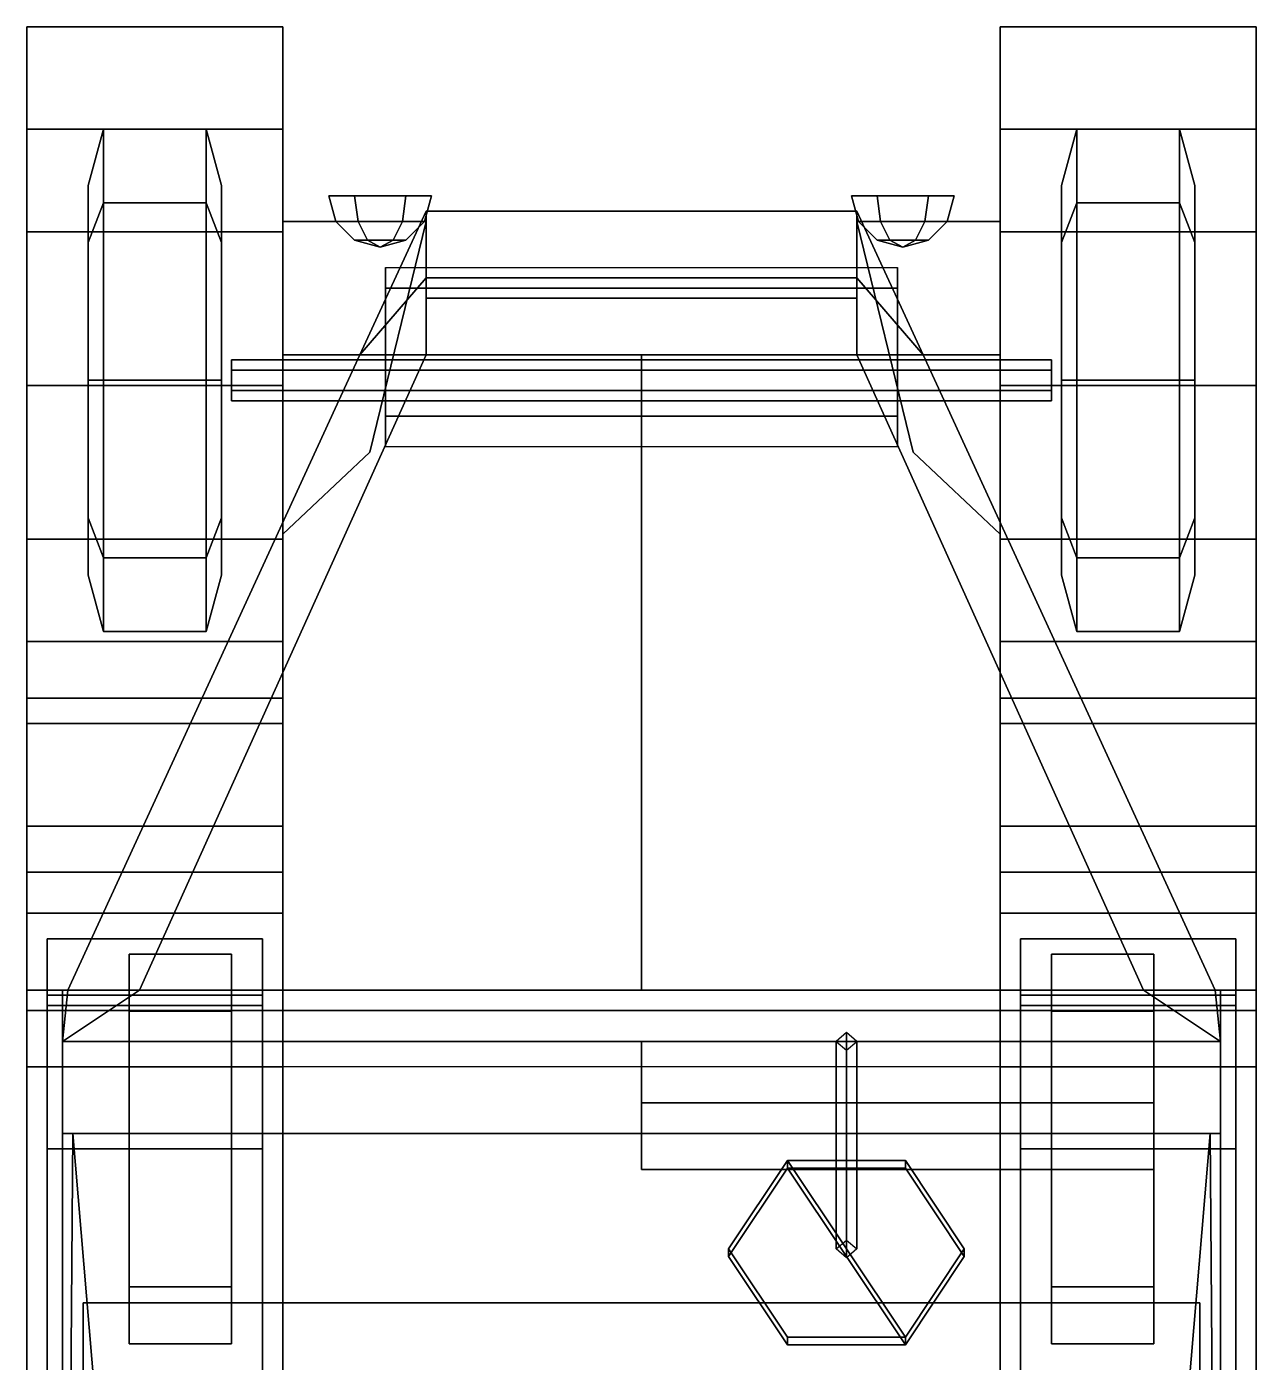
# Model space of a CAD drawing. Extents: x -1.2 to 1.2, y -3.4 to 3.4.
# Drawn here: x -1.2 to 1.2, y 0.794 to 3.4 of the extents above; entities that cross this region are included whole.
import ezdxf

# ---------------------------------------------------------------- set-up
doc = ezdxf.new("R2010")
doc.units = 0
doc.layers.get('0').update_dxf_attribs({"linetype": 'CONTINUOUS'})
for name, color, linetype in [('MUDGUARDS', 6, 'CONTINUOUS'), ('TENT', 3, 'CONTINUOUS'), ('TRACKS', 5, 'CONTINUOUS'), ('WHEELS', 2, 'CONTINUOUS')]:
    doc.layers.add(name, color=color, linetype=linetype)

msp = doc.modelspace()

# ---------------------------------------------------------------- linework, layer by layer
for points in [[(-0.41, 3.07, 1.09), (-0.46, 3.07, 1.0034), (-0.56, 3.07, 1.0034), (-0.61, 3.07, 1.09)], [(-0.46, 3.07, 1.1766), (-0.41, 3.07, 1.09), (-0.61, 3.07, 1.09), (-0.56, 3.07, 1.1766)], [(-0.5533, 3.02, 1.165), (-0.56, 3.07, 1.1766), (-0.61, 3.07, 1.09), (-0.5966, 3.02, 1.09)], [(-0.5966, 3.02, 1.09), (-0.61, 3.07, 1.09), (-0.56, 3.07, 1.0034), (-0.5533, 3.02, 1.015)], [(-0.4667, 3.02, 1.165), (-0.46, 3.07, 1.1766), (-0.56, 3.07, 1.1766), (-0.5533, 3.02, 1.165)], [(-0.5533, 3.02, 1.015), (-0.56, 3.07, 1.0034), (-0.46, 3.07, 1.0034), (-0.4667, 3.02, 1.015)], [(-0.4234, 3.02, 1.09), (-0.41, 3.07, 1.09), (-0.46, 3.07, 1.1766), (-0.4667, 3.02, 1.165)], [(-0.4667, 3.02, 1.015), (-0.46, 3.07, 1.0034), (-0.41, 3.07, 1.09), (-0.4234, 3.02, 1.09)], [(0.4234, 3.02, 1.09), (0.41, 3.07, 1.09), (0.46, 3.07, 1.0034), (0.4667, 3.02, 1.015)], [(0.4667, 3.02, 1.165), (0.46, 3.07, 1.1766), (0.41, 3.07, 1.09), (0.4234, 3.02, 1.09)], [(0.56, 3.07, 1.1766), (0.61, 3.07, 1.09), (0.41, 3.07, 1.09), (0.46, 3.07, 1.1766)], [(0.61, 3.07, 1.09), (0.56, 3.07, 1.0034), (0.46, 3.07, 1.0034), (0.41, 3.07, 1.09)], [(0.4667, 3.02, 1.015), (0.46, 3.07, 1.0034), (0.56, 3.07, 1.0034), (0.5533, 3.02, 1.015)], [(0.5533, 3.02, 1.165), (0.56, 3.07, 1.1766), (0.46, 3.07, 1.1766), (0.4667, 3.02, 1.165)], [(0.5533, 3.02, 1.015), (0.56, 3.07, 1.0034), (0.61, 3.07, 1.09), (0.5966, 3.02, 1.09)], [(0.5966, 3.02, 1.09), (0.61, 3.07, 1.09), (0.56, 3.07, 1.1766), (0.5533, 3.02, 1.165)], [(-0.42, 3.04, 0.63), (-0.55, 2.76, 0.4), (-0.55, 2.76, 1.57), (-0.42, 2.91, 1.57)], [(0.42, 3.04, 0.63), (0.55, 2.76, 0.4), (-0.55, 2.76, 0.4), (-0.42, 3.04, 0.63)], [(0.42, 2.91, 1.57), (0.42, 3.04, 0.63), (-0.42, 3.04, 0.63), (-0.42, 2.91, 1.57)], [(0.55, 2.76, 1.57), (0.55, 2.76, 0.4), (0.42, 3.04, 0.63), (0.42, 2.91, 1.57)], [(-0.535, 2.9834, 1.1333), (-0.5533, 3.02, 1.165), (-0.5966, 3.02, 1.09), (-0.56, 2.9834, 1.09)], [(-0.56, 2.9834, 1.09), (-0.5966, 3.02, 1.09), (-0.5533, 3.02, 1.015), (-0.535, 2.9834, 1.0467)], [(-0.485, 2.9834, 1.1333), (-0.4667, 3.02, 1.165), (-0.5533, 3.02, 1.165), (-0.535, 2.9834, 1.1333)], [(-0.535, 2.9834, 1.0467), (-0.5533, 3.02, 1.015), (-0.4667, 3.02, 1.015), (-0.485, 2.9834, 1.0467)], [(-0.46, 2.9834, 1.09), (-0.4234, 3.02, 1.09), (-0.4667, 3.02, 1.165), (-0.485, 2.9834, 1.1333)], [(-0.485, 2.9834, 1.0467), (-0.4667, 3.02, 1.015), (-0.4234, 3.02, 1.09), (-0.46, 2.9834, 1.09)], [(0.46, 2.9834, 1.09), (0.4234, 3.02, 1.09), (0.4667, 3.02, 1.015), (0.485, 2.9834, 1.0467)], [(0.485, 2.9834, 1.1333), (0.4667, 3.02, 1.165), (0.4234, 3.02, 1.09), (0.46, 2.9834, 1.09)], [(0.485, 2.9834, 1.0467), (0.4667, 3.02, 1.015), (0.5533, 3.02, 1.015), (0.535, 2.9834, 1.0467)], [(0.535, 2.9834, 1.1333), (0.5533, 3.02, 1.165), (0.4667, 3.02, 1.165), (0.485, 2.9834, 1.1333)], [(0.535, 2.9834, 1.0467), (0.5533, 3.02, 1.015), (0.5966, 3.02, 1.09), (0.56, 2.9834, 1.09)], [(0.56, 2.9834, 1.09), (0.5966, 3.02, 1.09), (0.5533, 3.02, 1.165), (0.535, 2.9834, 1.1333)], [(-0.51, 2.97, 1.09), (-0.535, 2.9834, 1.1333), (-0.56, 2.9834, 1.09), (-0.51, 2.97, 1.09)], [(-0.51, 2.97, 1.09), (-0.56, 2.9834, 1.09), (-0.535, 2.9834, 1.0467), (-0.51, 2.97, 1.09)], [(-0.51, 2.97, 1.09), (-0.485, 2.9834, 1.1333), (-0.535, 2.9834, 1.1333), (-0.51, 2.97, 1.09)], [(-0.51, 2.97, 1.09), (-0.535, 2.9834, 1.0467), (-0.485, 2.9834, 1.0467), (-0.51, 2.97, 1.09)], [(-0.51, 2.97, 1.09), (-0.46, 2.9834, 1.09), (-0.485, 2.9834, 1.1333), (-0.51, 2.97, 1.09)], [(-0.51, 2.97, 1.09), (-0.485, 2.9834, 1.0467), (-0.46, 2.9834, 1.09), (-0.51, 2.97, 1.09)], [(0.51, 2.97, 1.09), (0.46, 2.9834, 1.09), (0.485, 2.9834, 1.0467), (0.51, 2.97, 1.09)], [(0.51, 2.97, 1.09), (0.485, 2.9834, 1.1333), (0.46, 2.9834, 1.09), (0.51, 2.97, 1.09)], [(0.51, 2.97, 1.09), (0.485, 2.9834, 1.0467), (0.535, 2.9834, 1.0467), (0.51, 2.97, 1.09)], [(0.51, 2.97, 1.09), (0.535, 2.9834, 1.1333), (0.485, 2.9834, 1.1333), (0.51, 2.97, 1.09)], [(0.51, 2.97, 1.09), (0.535, 2.9834, 1.0467), (0.56, 2.9834, 1.09), (0.51, 2.97, 1.09)], [(0.51, 2.97, 1.09), (0.56, 2.9834, 1.09), (0.535, 2.9834, 1.1333), (0.51, 2.97, 1.09)], [(-0.5, 2.89, 0.29), (-0.5, 2.64, 0.29), (-0.5, 2.58, 0.4), (-0.5, 2.93, 0.55)], [(0.5, 2.93, 0.55), (0.5, 2.89, 0.29), (-0.5, 2.89, 0.29), (-0.5, 2.93, 0.55)], [(0.5, 2.58, 0.4), (0.5, 2.64, 0.29), (0.5, 2.89, 0.29), (0.5, 2.93, 0.55)], [(-0.42, 2.91, 1.57), (-0.55, 2.76, 1.57), (-0.42, 2.76, 1.66), (-0.42, 2.87, 1.64)], [(0.42, 2.87, 1.64), (0.42, 2.91, 1.57), (-0.42, 2.91, 1.57), (-0.42, 2.87, 1.64)], [(0.42, 2.76, 1.66), (0.55, 2.76, 1.57), (0.42, 2.91, 1.57), (0.42, 2.87, 1.64)], [(0.5, 2.89, 0.29), (0.5, 2.64, 0.29), (-0.5, 2.64, 0.29), (-0.5, 2.89, 0.29)], [(-0.42, 2.87, 1.64), (-0.42, 2.76, 1.66), (0.42, 2.76, 1.66), (0.42, 2.87, 1.64)], [(-0.55, 2.76, 0.85), (-1.12, 1.52, 0.85), (-1.12, 1.52, 1.67), (-0.55, 2.76, 1.57)], [(0.55, 2.76, 0.85), (1.12, 1.52, 0.85), (-1.12, 1.52, 0.85), (-0.55, 2.76, 0.85)], [(-0.55, 2.76, 1.57), (-1.12, 1.52, 1.67), (-0.98, 1.52, 1.76), (-0.42, 2.76, 1.66)], [(-0.42, 2.76, 1.66), (-0.98, 1.52, 1.76), (0, 1.52, 1.76), (0, 2.76, 1.66)], [(-0.7, 2.76, 0.4), (-0.7, -3.05, 0.4), (-0.7, -3.05, 0.85), (-0.7, 2.76, 0.85)], [(0.7, 2.76, 0.85), (0.7, 2.76, 0.4), (-0.7, 2.76, 0.4), (-0.7, 2.76, 0.85)], [(0.7, 2.76, 0.4), (0.7, -3.05, 0.4), (-0.7, -3.05, 0.4), (-0.7, 2.76, 0.4)], [(0, 2.76, 1.66), (0, 1.52, 1.76), (0.98, 1.52, 1.76), (0.42, 2.76, 1.66)], [(0.98, 1.52, 1.76), (1.12, 1.52, 1.67), (0.55, 2.76, 1.57), (0.42, 2.76, 1.66)], [(1.12, 1.52, 1.67), (1.12, 1.52, 0.85), (0.55, 2.76, 0.85), (0.55, 2.76, 1.57)], [(0.7, -3.05, 0.85), (0.7, -3.05, 0.4), (0.7, 2.76, 0.4), (0.7, 2.76, 0.85)], [(-0.5, 2.58, 0.4), (-0.5, 2.64, 0.29), (0.5, 2.64, 0.29), (0.5, 2.58, 0.4)], [(-1.13, 1.52, 1.07), (-1.13, 1.48, 1.08), (-1.13, 1.37, 1.1), (-1.13, 1.52, 1.1)], [(1.13, 1.52, 1.07), (1.13, 1.48, 1.08), (-1.13, 1.48, 1.08), (-1.13, 1.52, 1.07)], [(-1.13, 1.52, 1.2), (-1.13, -3.4, 1.2), (1.13, -3.4, 1.2), (1.13, 1.52, 1.2)], [(-1.13, 1.52, 1.1), (-1.13, -3.4, 1.1), (-1.13, -3.4, 1.2), (-1.13, 1.52, 1.2)], [(1.13, 1.52, 1.2), (1.13, 1.52, 1.07), (-1.13, 1.52, 1.07), (-1.13, 1.52, 1.2)], [(-1.12, 1.52, 1.2), (-1.13, 1.42, 1.2), (-1.13, 1.42, 1.67), (-1.12, 1.52, 1.67)], [(1.12, 1.52, 1.2), (1.13, 1.42, 1.2), (-1.13, 1.42, 1.2), (-1.12, 1.52, 1.2)], [(-1.12, 1.52, 1.67), (-1.13, 1.42, 1.67), (-1.13, 1.42, 1.88), (-0.98, 1.52, 1.76)], [(-0.98, 1.52, 1.76), (-1.13, 1.42, 1.88), (1.13, 1.42, 1.88), (0.98, 1.52, 1.76)], [(-1.12, 1.52, 1.07), (-1.12, 1.52, 0.83), (1.12, 1.52, 0.83), (1.12, 1.52, 1.07)], [(1.13, 1.42, 1.88), (1.13, 1.42, 1.67), (1.12, 1.52, 1.67), (0.98, 1.52, 1.76)], [(1.13, 1.42, 1.67), (1.13, 1.42, 1.2), (1.12, 1.52, 1.2), (1.12, 1.52, 1.67)], [(1.13, 1.37, 1.1), (1.13, 1.48, 1.08), (1.13, 1.52, 1.07), (1.13, 1.52, 1.1)], [(1.13, -3.4, 1.2), (1.13, -3.4, 1.1), (1.13, 1.52, 1.1), (1.13, 1.52, 1.2)], [(-1.13, 1.37, 1.1), (-1.13, 1.48, 1.08), (1.13, 1.48, 1.08), (1.13, 1.37, 1.1)], [(0.4, 1.4373, 1.1899), (0.38, 1.42, 1.1799), (0.38, 1.015, 1.8813), (0.4, 1.0323, 1.8913)], [(0.42, 1.42, 1.1799), (0.4, 1.4373, 1.1899), (0.4, 1.0323, 1.8913), (0.42, 1.015, 1.8813)], [(-1.13, 1.42, 1.67), (-1.13, 1.42, 1.2), (1.13, 1.42, 1.2), (1.13, 1.42, 1.67)], [(-1.13, 1.42, 1.88), (-1.13, 1.42, 1.67), (1.13, 1.42, 1.67), (1.13, 1.42, 1.88)], [(0, 1.42, 1.68), (0, 1.17, 1.6), (0, 1.3, 1.87), (0, 1.42, 1.88)], [(0, 1.42, 1.88), (0, 1.3, 1.87), (1, 1.3, 1.87), (1, 1.42, 1.88)], [(1, 1.42, 1.68), (1, 1.17, 1.6), (0, 1.17, 1.6), (0, 1.42, 1.68)], [(0.38, 1.42, 1.1799), (0.4, 1.4027, 1.1699), (0.4, 0.9977, 1.8713), (0.38, 1.015, 1.8813)], [(0.4, 1.4027, 1.1699), (0.42, 1.42, 1.1799), (0.42, 1.015, 1.8813), (0.4, 0.9977, 1.8713)], [(1, 1.3, 1.87), (1, 1.17, 1.6), (1, 1.42, 1.68), (1, 1.42, 1.88)], [(0, 1.3, 1.87), (0, 1.17, 1.6), (1, 1.17, 1.6), (1, 1.3, 1.87)], [(0.285, 1.1875, 1.9809), (0.17, 1.015, 1.8813), (0.17, 1, 1.9073), (0.285, 1.1725, 2.0069)], [(0.285, 1.1875, 1.9809), (0.515, 0.8425, 1.7817), (0.285, 0.8425, 1.7817), (0.17, 1.015, 1.8813)], [(0.515, 1.1875, 1.9809), (0.285, 1.1875, 1.9809), (0.285, 1.1725, 2.0069), (0.515, 1.1725, 2.0069)], [(0.515, 1.1875, 1.9809), (0.63, 1.015, 1.8813), (0.515, 0.8425, 1.7817), (0.285, 1.1875, 1.9809)], [(0.63, 1.015, 1.8813), (0.515, 1.1875, 1.9809), (0.515, 1.1725, 2.0069), (0.63, 1, 1.9073)], [(0.17, 1, 1.9073), (0.285, 0.8275, 1.8077), (0.515, 0.8275, 1.8077), (0.285, 1.1725, 2.0069)], [(0.285, 1.1725, 2.0069), (0.515, 0.8275, 1.8077), (0.63, 1, 1.9073), (0.515, 1.1725, 2.0069)], [(0.17, 1.015, 1.8813), (0.285, 0.8425, 1.7817), (0.285, 0.8275, 1.8077), (0.17, 1, 1.9073)], [(0.515, 0.8425, 1.7817), (0.63, 1.015, 1.8813), (0.63, 1, 1.9073), (0.515, 0.8275, 1.8077)], [(1.09, 0.91, 1.42), (1.09, 0.91, 1.2), (-1.09, 0.91, 1.2), (-1.09, 0.91, 1.42)], [(-1.09, 0.91, 1.2), (-1.09, 0.27, 1.2), (-1.09, 0.27, 1.42), (-1.09, 0.91, 1.42)], [(-1.09, 0.91, 1.42), (-1.09, 0.27, 1.42), (1.09, 0.27, 1.42), (1.09, 0.91, 1.42)], [(1.09, 0.27, 1.42), (1.09, 0.27, 1.2), (1.09, 0.91, 1.2), (1.09, 0.91, 1.42)], [(0.285, 0.8425, 1.7817), (0.515, 0.8425, 1.7817), (0.515, 0.8275, 1.8077), (0.285, 0.8275, 1.8077)]]:
    msp.add_3dface(points)
at = {"color": 1}
for points in [[(-1.13, -3.4, 1.24), (-1.13, -3.4, 1.2), (-1.13, 1.42, 1.2), (-1.13, 1.42, 1.24)], [(-1.13, 1.42, 1.2), (-1.13, -3.4, 1.2), (-1.13, -3.4, 1.24), (-1.13, 1.42, 1.24)], [(-1.13, 1.42, 1.24), (-1.13, 1.32, 1.24), (-1.13, 1.32, 1.88), (-1.13, 1.42, 1.88)], [(-1.13, 1.32, 1.88), (-1.13, 1.32, 1.24), (-1.13, 1.42, 1.24), (-1.13, 1.42, 1.88)], [(1.13, 1.42, 1.2), (1.13, -3.4, 1.2), (1.13, -3.4, 1.24), (1.13, 1.42, 1.24)], [(1.13, -3.4, 1.24), (1.13, -3.4, 1.2), (1.13, 1.42, 1.2), (1.13, 1.42, 1.24)], [(1.13, 1.42, 1.24), (1.13, 1.32, 1.24), (1.13, 1.32, 1.88), (1.13, 1.42, 1.88)], [(1.13, 1.32, 1.88), (1.13, 1.32, 1.24), (1.13, 1.42, 1.24), (1.13, 1.42, 1.88)]]:
    msp.add_3dface(points, dxfattribs=at)
at = {"layer": 'MUDGUARDS'}
for points in [[(-0.7, 3.4, 0.64), (-0.7, 3.2, 1), (-1.2, 3.2, 1), (-1.2, 3.4, 0.64)], [(-1.2, 3.2, 1), (-0.7, 3.2, 1), (-0.7, 3.4, 0.64), (-1.2, 3.4, 0.64)], [(0.7, 3.2, 1), (1.2, 3.2, 1), (1.2, 3.4, 0.64), (0.7, 3.4, 0.64)], [(1.2, 3.4, 0.64), (1.2, 3.2, 1), (0.7, 3.2, 1), (0.7, 3.4, 0.64)], [(-0.7, 3.2, 1), (-0.7, 3, 1.14), (-0.7, 3, 0.77), (-0.7, 3.33, 0.77)], [(-0.7, 3, 0.77), (-0.7, 3, 1.14), (-0.7, 3.2, 1), (-0.7, 3.33, 0.77)], [(0.7, 3, 0.77), (0.7, 3, 1.14), (0.7, 3.2, 1), (0.7, 3.33, 0.77)], [(0.7, 3.2, 1), (0.7, 3, 1.14), (0.7, 3, 0.77), (0.7, 3.33, 0.77)], [(-1.2, 3, 1.14), (-0.7, 3, 1.14), (-0.7, 3.2, 1), (-1.2, 3.2, 1)], [(-0.7, 3.2, 1), (-0.7, 3, 1.14), (-1.2, 3, 1.14), (-1.2, 3.2, 1)], [(1.2, 3.2, 1), (1.2, 3, 1.14), (0.7, 3, 1.14), (0.7, 3.2, 1)], [(0.7, 3, 1.14), (1.2, 3, 1.14), (1.2, 3.2, 1), (0.7, 3.2, 1)], [(-0.7, 3, 1.14), (-0.7, 2.7, 1.21), (-1.2, 2.7, 1.21), (-1.2, 3, 1.14)], [(-1.2, 2.7, 1.21), (-0.7, 2.7, 1.21), (-0.7, 3, 1.14), (-1.2, 3, 1.14)], [(-0.53, 2.57, 0.86), (-0.7, 2.41, 0.86), (-0.7, 3.02, 0.86), (-0.42, 3.02, 0.86)], [(-0.7, 3.02, 0.86), (-0.7, 2.41, 0.86), (-0.53, 2.57, 0.86), (-0.42, 3.02, 0.86)], [(-0.7, 3, 1.14), (-0.7, 2.7, 1.21), (-0.7, 2.7, 0.77), (-0.7, 3, 0.77)], [(-0.7, 2.7, 0.77), (-0.7, 2.7, 1.21), (-0.7, 3, 1.14), (-0.7, 3, 0.77)], [(0.42, 3.02, 0.86), (0.53, 2.57, 0.86), (0.7, 2.41, 0.86), (0.7, 3.02, 0.86)], [(0.7, 2.41, 0.86), (0.53, 2.57, 0.86), (0.42, 3.02, 0.86), (0.7, 3.02, 0.86)], [(0.7, 2.7, 1.21), (1.2, 2.7, 1.21), (1.2, 3, 1.14), (0.7, 3, 1.14)], [(1.2, 3, 1.14), (1.2, 2.7, 1.21), (0.7, 2.7, 1.21), (0.7, 3, 1.14)], [(0.7, 2.7, 0.77), (0.7, 2.7, 1.21), (0.7, 3, 1.14), (0.7, 3, 0.77)], [(0.7, 3, 1.14), (0.7, 2.7, 1.21), (0.7, 2.7, 0.77), (0.7, 3, 0.77)], [(-1.2, 2.4, 1.12), (-0.7, 2.4, 1.12), (-0.7, 2.7, 1.21), (-1.2, 2.7, 1.21)], [(-0.7, 2.7, 1.21), (-0.7, 2.4, 1.12), (-1.2, 2.4, 1.12), (-1.2, 2.7, 1.21)], [(-0.7, 2.4, 0.77), (-0.7, 2.4, 1.12), (-0.7, 2.7, 1.21), (-0.7, 2.7, 0.77)], [(-0.7, 2.7, 1.21), (-0.7, 2.4, 1.12), (-0.7, 2.4, 0.77), (-0.7, 2.7, 0.77)], [(1.2, 2.7, 1.21), (1.2, 2.4, 1.12), (0.7, 2.4, 1.12), (0.7, 2.7, 1.21)], [(0.7, 2.4, 1.12), (1.2, 2.4, 1.12), (1.2, 2.7, 1.21), (0.7, 2.7, 1.21)], [(0.7, 2.7, 1.21), (0.7, 2.4, 1.12), (0.7, 2.4, 0.77), (0.7, 2.7, 0.77)], [(0.7, 2.4, 0.77), (0.7, 2.4, 1.12), (0.7, 2.7, 1.21), (0.7, 2.7, 0.77)], [(-0.7, 2.4, 1.12), (-0.7, 2.2, 0.97), (-1.2, 2.2, 0.97), (-1.2, 2.4, 1.12)], [(-1.2, 2.2, 0.97), (-0.7, 2.2, 0.97), (-0.7, 2.4, 1.12), (-1.2, 2.4, 1.12)], [(-0.7, 2.4, 1.12), (-0.7, 2.2, 0.97), (-0.7, 2.2, 0.77), (-0.7, 2.4, 0.77)], [(-0.7, 2.2, 0.77), (-0.7, 2.2, 0.97), (-0.7, 2.4, 1.12), (-0.7, 2.4, 0.77)], [(1.2, 2.4, 1.12), (1.2, 2.2, 0.97), (0.7, 2.2, 0.97), (0.7, 2.4, 1.12)], [(0.7, 2.2, 0.97), (1.2, 2.2, 0.97), (1.2, 2.4, 1.12), (0.7, 2.4, 1.12)], [(0.7, 2.2, 0.77), (0.7, 2.2, 0.97), (0.7, 2.4, 1.12), (0.7, 2.4, 0.77)], [(0.7, 2.4, 1.12), (0.7, 2.2, 0.97), (0.7, 2.2, 0.77), (0.7, 2.4, 0.77)], [(-0.7, 2.2, 0.97), (-0.7, 2.09, 0.82), (-1.2, 2.09, 0.82), (-1.2, 2.2, 0.97)], [(-1.2, 2.09, 0.82), (-0.7, 2.09, 0.82), (-0.7, 2.2, 0.97), (-1.2, 2.2, 0.97)], [(-0.7, 2.08, 0.77), (-0.7, 2.09, 0.82), (-0.7, 2.2, 0.97), (-0.7, 2.2, 0.77)], [(-0.7, 2.2, 0.97), (-0.7, 2.09, 0.82), (-0.7, 2.08, 0.77), (-0.7, 2.2, 0.77)], [(1.2, 2.2, 0.97), (1.2, 2.09, 0.82), (0.7, 2.09, 0.82), (0.7, 2.2, 0.97)], [(0.7, 2.09, 0.82), (1.2, 2.09, 0.82), (1.2, 2.2, 0.97), (0.7, 2.2, 0.97)], [(0.7, 2.2, 0.97), (0.7, 2.09, 0.82), (0.7, 2.08, 0.77), (0.7, 2.2, 0.77)], [(0.7, 2.08, 0.77), (0.7, 2.09, 0.82), (0.7, 2.2, 0.97), (0.7, 2.2, 0.77)], [(-0.7, 2.09, 0.82), (-0.7, 2.04, 0.48), (-1.2, 2.04, 0.48), (-1.2, 2.09, 0.82)], [(-1.2, 2.04, 0.48), (-0.7, 2.04, 0.48), (-0.7, 2.09, 0.82), (-1.2, 2.09, 0.82)], [(0.7, 2.04, 0.48), (1.2, 2.04, 0.48), (1.2, 2.09, 0.82), (0.7, 2.09, 0.82)], [(1.2, 2.09, 0.82), (1.2, 2.04, 0.48), (0.7, 2.04, 0.48), (0.7, 2.09, 0.82)], [(-0.7, 2.04, 0.48), (-0.7, 1.84, 0.48), (-1.2, 1.84, 0.48), (-1.2, 2.04, 0.48)], [(-1.2, 1.84, 0.48), (-0.7, 1.84, 0.48), (-0.7, 2.04, 0.48), (-1.2, 2.04, 0.48)], [(0.7, 1.84, 0.48), (1.2, 1.84, 0.48), (1.2, 2.04, 0.48), (0.7, 2.04, 0.48)], [(1.2, 2.04, 0.48), (1.2, 1.84, 0.48), (0.7, 1.84, 0.48), (0.7, 2.04, 0.48)], [(-0.7, 1.84, 0.48), (-0.7, 1.75, 0.84), (-1.2, 1.75, 0.84), (-1.2, 1.84, 0.48)], [(-1.2, 1.75, 0.84), (-0.7, 1.75, 0.84), (-0.7, 1.84, 0.48), (-1.2, 1.84, 0.48)], [(1.2, 1.84, 0.48), (1.2, 1.75, 0.84), (0.7, 1.75, 0.84), (0.7, 1.84, 0.48)], [(0.7, 1.75, 0.84), (1.2, 1.75, 0.84), (1.2, 1.84, 0.48), (0.7, 1.84, 0.48)], [(-1.2, 1.67, 0.97), (-0.7, 1.67, 0.97), (-0.7, 1.75, 0.84), (-1.2, 1.75, 0.84)], [(-0.7, 1.75, 0.84), (-0.7, 1.67, 0.97), (-1.2, 1.67, 0.97), (-1.2, 1.75, 0.84)], [(-0.7, 1.75, 0.84), (-0.7, -2.96, 0.85), (-0.7, -2.96, 0.99), (-0.7, 1.67, 0.97)], [(1.2, 1.75, 0.84), (1.2, 1.67, 0.97), (0.7, 1.67, 0.97), (0.7, 1.75, 0.84)], [(0.7, 1.67, 0.97), (1.2, 1.67, 0.97), (1.2, 1.75, 0.84), (0.7, 1.75, 0.84)], [(0.7, -2.96, 0.99), (0.7, -2.96, 0.85), (0.7, 1.75, 0.84), (0.7, 1.67, 0.97)], [(-0.7, 1.67, 0.97), (-0.7, 1.52, 1.07), (-1.2, 1.52, 1.07), (-1.2, 1.67, 0.97)], [(-1.2, 1.52, 1.07), (-0.7, 1.52, 1.07), (-0.7, 1.67, 0.97), (-1.2, 1.67, 0.97)], [(-0.7, 1.67, 0.97), (-0.7, -2.96, 0.99), (-0.7, -2.72, 1.08), (-0.7, 1.52, 1.07)], [(1.2, 1.67, 0.97), (1.2, 1.52, 1.07), (0.7, 1.52, 1.07), (0.7, 1.67, 0.97)], [(0.7, 1.52, 1.07), (1.2, 1.52, 1.07), (1.2, 1.67, 0.97), (0.7, 1.67, 0.97)], [(0.7, -2.72, 1.08), (0.7, -2.96, 0.99), (0.7, 1.67, 0.97), (0.7, 1.52, 1.07)], [(-0.7, 1.52, 1.07), (-0.7, 1.48, 1.08), (-1.2, 1.48, 1.08), (-1.2, 1.52, 1.07)], [(-1.2, 1.48, 1.08), (-0.7, 1.48, 1.08), (-0.7, 1.52, 1.07), (-1.2, 1.52, 1.07)], [(-0.7, 1.52, 1.07), (-0.7, 1.37, 1.07), (-0.7, 1.37, 1.1), (-0.7, 1.48, 1.08)], [(0.7, 1.48, 1.08), (1.2, 1.48, 1.08), (1.2, 1.52, 1.07), (0.7, 1.52, 1.07)], [(1.2, 1.52, 1.07), (1.2, 1.48, 1.08), (0.7, 1.48, 1.08), (0.7, 1.52, 1.07)], [(0.7, 1.48, 1.08), (0.7, 1.52, 1.07), (0.7, 1.37, 1.07), (0.7, 1.37, 1.1)], [(-1.2, 1.37, 1.1), (-0.7, 1.37, 1.1), (-0.7, 1.48, 1.08), (-1.2, 1.48, 1.08)], [(-0.7, 1.48, 1.08), (-0.7, 1.37, 1.1), (-1.2, 1.37, 1.1), (-1.2, 1.48, 1.08)], [(1.2, 1.48, 1.08), (1.2, 1.37, 1.1), (0.7, 1.37, 1.1), (0.7, 1.48, 1.08)], [(0.7, 1.37, 1.1), (1.2, 1.37, 1.1), (1.2, 1.48, 1.08), (0.7, 1.48, 1.08)], [(-1.13, 1.42, 1.88), (-1.13, 1.24, 2.39), (1.13, 1.24, 2.39), (1.13, 1.42, 1.88)], [(1.13, 1.24, 2.39), (-1.13, 1.24, 2.39), (-1.13, 1.42, 1.88), (1.13, 1.42, 1.88)], [(-0.7, 1.37, 1.1), (-0.7, -2.5, 1.1), (-1.2, -2.5, 1.1), (-1.2, 1.37, 1.1)], [(-1.2, -2.5, 1.1), (-0.7, -2.5, 1.1), (-0.7, 1.37, 1.1), (-1.2, 1.37, 1.1)], [(-0.7, 1.37, 1.07), (-0.7, -2.72, 1.08), (-0.7, -2.5, 1.1), (-0.7, 1.37, 1.1)], [(1.2, 1.37, 1.1), (1.2, -2.5, 1.1), (0.7, -2.5, 1.1), (0.7, 1.37, 1.1)], [(0.7, -2.5, 1.1), (1.2, -2.5, 1.1), (1.2, 1.37, 1.1), (0.7, 1.37, 1.1)], [(0.7, -2.5, 1.1), (0.7, -2.72, 1.08), (0.7, 1.37, 1.07), (0.7, 1.37, 1.1)]]:
    msp.add_3dface(points, dxfattribs=at)
at = {"layer": 'TENT'}
for points in [[(-1.11, 1.24, 2.39), (-1.13, -1.37, 2.33), (-1.01, -1.26, 2.64), (-1.03, 0.29, 2.61)], [(-1.01, -1.26, 2.64), (-1.13, -1.37, 2.33), (-1.11, 1.24, 2.39), (-1.03, 0.29, 2.61)], [(1.03, 0.29, 2.61), (-1.03, 0.29, 2.61), (-1.11, 1.24, 2.39), (1.11, 1.24, 2.39)], [(-1.11, 1.24, 2.39), (-1.03, 0.29, 2.61), (1.03, 0.29, 2.61), (1.11, 1.24, 2.39)], [(1.01, -1.26, 2.64), (1.13, -1.37, 2.33), (1.11, 1.24, 2.39), (1.03, 0.29, 2.61)], [(1.11, 1.24, 2.39), (1.13, -1.37, 2.33), (1.01, -1.26, 2.64), (1.03, 0.29, 2.61)]]:
    msp.add_3dface(points, dxfattribs=at)
at = {"layer": 'TRACKS'}
for points in [[(-0.74, 1.62, 0.53), (-0.74, 1.49, 0.24), (-1.16, 1.49, 0.24), (-1.16, 1.62, 0.53)], [(-1.16, 1.49, 0.24), (-0.74, 1.49, 0.24), (-0.74, 1.62, 0.53), (-1.16, 1.62, 0.53)], [(-0.74, 1.51, 0.82), (-0.74, 1.62, 0.53), (-1.16, 1.62, 0.53), (-1.16, 1.51, 0.82)], [(-1.16, 1.62, 0.53), (-0.74, 1.62, 0.53), (-0.74, 1.51, 0.82), (-1.16, 1.51, 0.82)], [(1.16, 1.62, 0.53), (1.16, 1.49, 0.24), (0.74, 1.49, 0.24), (0.74, 1.62, 0.53)], [(0.74, 1.49, 0.24), (1.16, 1.49, 0.24), (1.16, 1.62, 0.53), (0.74, 1.62, 0.53)], [(0.74, 1.62, 0.53), (1.16, 1.62, 0.53), (1.16, 1.51, 0.82), (0.74, 1.51, 0.82)], [(1.16, 1.51, 0.82), (1.16, 1.62, 0.53), (0.74, 1.62, 0.53), (0.74, 1.51, 0.82)], [(-1.16, 1.51, 0.82), (-0.74, 1.51, 0.82), (-0.74, 1.21, 0.93), (-1.16, 1.21, 0.93)], [(-0.74, 1.21, 0.93), (-0.74, 1.51, 0.82), (-1.16, 1.51, 0.82), (-1.16, 1.21, 0.93)], [(-0.74, 1.49, 0.24), (-0.74, 1.21, 0.13), (-1.16, 1.21, 0.13), (-1.16, 1.49, 0.24)], [(-1.16, 1.21, 0.13), (-0.74, 1.21, 0.13), (-0.74, 1.49, 0.24), (-1.16, 1.49, 0.24)], [(1.16, 1.21, 0.93), (1.16, 1.51, 0.82), (0.74, 1.51, 0.82), (0.74, 1.21, 0.93)], [(0.74, 1.51, 0.82), (1.16, 1.51, 0.82), (1.16, 1.21, 0.93), (0.74, 1.21, 0.93)], [(0.74, 1.21, 0.13), (1.16, 1.21, 0.13), (1.16, 1.49, 0.24), (0.74, 1.49, 0.24)], [(1.16, 1.49, 0.24), (1.16, 1.21, 0.13), (0.74, 1.21, 0.13), (0.74, 1.49, 0.24)], [(-1.16, 0.4), (-0.74, 0.4), (-0.74, 1.21, 0.13), (-1.16, 1.21, 0.13)], [(-0.74, 1.21, 0.13), (-0.74, 0.4), (-1.16, 0.4), (-1.16, 1.21, 0.13)], [(-1.16, 1.21, 0.93), (-0.74, 1.21, 0.93), (-0.74, 0.4, 0.76), (-1.16, 0.4, 0.76)], [(-0.74, 0.4, 0.76), (-0.74, 1.21, 0.93), (-1.16, 1.21, 0.93), (-1.16, 0.4, 0.76)], [(0.74, 0.4), (1.16, 0.4), (1.16, 1.21, 0.13), (0.74, 1.21, 0.13)], [(1.16, 1.21, 0.13), (1.16, 0.4), (0.74, 0.4), (0.74, 1.21, 0.13)], [(0.74, 1.21, 0.93), (1.16, 1.21, 0.93), (1.16, 0.4, 0.76), (0.74, 0.4, 0.76)], [(1.16, 0.4, 0.76), (1.16, 1.21, 0.93), (0.74, 1.21, 0.93), (0.74, 0.4, 0.76)]]:
    msp.add_3dface(points, dxfattribs=at)
at = {"layer": 'WHEELS'}
for points in [[(-1.08, 2.9787, 0.1213), (-1.08, 3.09, 0.39), (-1.05, 3.2, 0.39), (-1.05, 3.0565, 0.0435)], [(-1.08, 3.09, 0.39), (-1.08, 2.9787, 0.6587), (-1.05, 3.0565, 0.7365), (-1.05, 3.2, 0.39)], [(-0.85, 3.2, 0.39), (-0.85, 3.0565, 0.0435), (-1.05, 3.0565, 0.0435), (-1.05, 3.2, 0.39)], [(-0.85, 3.0565, 0.7365), (-0.85, 3.2, 0.39), (-1.05, 3.2, 0.39), (-1.05, 3.0565, 0.7365)], [(-0.82, 3.09, 0.39), (-0.82, 2.9787, 0.1213), (-0.85, 3.0565, 0.0435), (-0.85, 3.2, 0.39)], [(-0.82, 2.9787, 0.6587), (-0.82, 3.09, 0.39), (-0.85, 3.2, 0.39), (-0.85, 3.0565, 0.7365)], [(0.82, 2.9787, 0.1213), (0.82, 3.09, 0.39), (0.85, 3.2, 0.39), (0.85, 3.0565, 0.0435)], [(0.82, 3.09, 0.39), (0.82, 2.9787, 0.6587), (0.85, 3.0565, 0.7365), (0.85, 3.2, 0.39)], [(1.05, 3.0565, 0.7365), (1.05, 3.2, 0.39), (0.85, 3.2, 0.39), (0.85, 3.0565, 0.7365)], [(1.05, 3.2, 0.39), (1.05, 3.0565, 0.0435), (0.85, 3.0565, 0.0435), (0.85, 3.2, 0.39)], [(1.08, 2.9787, 0.6587), (1.08, 3.09, 0.39), (1.05, 3.2, 0.39), (1.05, 3.0565, 0.7365)], [(1.08, 3.09, 0.39), (1.08, 2.9787, 0.1213), (1.05, 3.0565, 0.0435), (1.05, 3.2, 0.39)], [(-1.08, 3.09, 0.39), (-1.08, 2.4413, 0.1213), (-1.08, 2.33, 0.39), (-1.08, 2.9787, 0.6587)], [(-1.08, 2.9787, 0.1213), (-1.08, 2.71, 0.01), (-1.08, 2.4413, 0.1213), (-1.08, 3.09, 0.39)], [(-0.82, 2.33, 0.39), (-0.82, 2.9787, 0.1213), (-0.82, 3.09, 0.39), (-0.82, 2.4413, 0.6587)], [(-0.82, 2.4413, 0.6587), (-0.82, 3.09, 0.39), (-0.82, 2.9787, 0.6587), (-0.82, 2.71, 0.77)], [(0.82, 3.09, 0.39), (0.82, 2.4413, 0.1213), (0.82, 2.33, 0.39), (0.82, 2.9787, 0.6587)], [(0.82, 2.9787, 0.1213), (0.82, 2.71, 0.01), (0.82, 2.4413, 0.1213), (0.82, 3.09, 0.39)], [(1.08, 2.4413, 0.6587), (1.08, 3.09, 0.39), (1.08, 2.9787, 0.6587), (1.08, 2.71, 0.77)], [(1.08, 2.33, 0.39), (1.08, 2.9787, 0.1213), (1.08, 3.09, 0.39), (1.08, 2.4413, 0.6587)], [(-1.08, 2.71, 0.01), (-1.08, 2.9787, 0.1213), (-1.05, 3.0565, 0.0435), (-1.05, 2.71, -0.1)], [(-1.08, 2.9787, 0.6587), (-1.08, 2.71, 0.77), (-1.05, 2.71, 0.88), (-1.05, 3.0565, 0.7365)], [(-0.85, 3.0565, 0.0435), (-0.85, 2.71, -0.1), (-1.05, 2.71, -0.1), (-1.05, 3.0565, 0.0435)], [(-0.85, 2.71, 0.88), (-0.85, 3.0565, 0.7365), (-1.05, 3.0565, 0.7365), (-1.05, 2.71, 0.88)], [(-0.82, 2.9787, 0.1213), (-0.82, 2.71, 0.01), (-0.85, 2.71, -0.1), (-0.85, 3.0565, 0.0435)], [(-0.82, 2.71, 0.77), (-0.82, 2.9787, 0.6587), (-0.85, 3.0565, 0.7365), (-0.85, 2.71, 0.88)], [(0.82, 2.71, 0.01), (0.82, 2.9787, 0.1213), (0.85, 3.0565, 0.0435), (0.85, 2.71, -0.1)], [(0.82, 2.9787, 0.6587), (0.82, 2.71, 0.77), (0.85, 2.71, 0.88), (0.85, 3.0565, 0.7365)], [(1.05, 2.71, 0.88), (1.05, 3.0565, 0.7365), (0.85, 3.0565, 0.7365), (0.85, 2.71, 0.88)], [(1.05, 3.0565, 0.0435), (1.05, 2.71, -0.1), (0.85, 2.71, -0.1), (0.85, 3.0565, 0.0435)], [(1.08, 2.71, 0.77), (1.08, 2.9787, 0.6587), (1.05, 3.0565, 0.7365), (1.05, 2.71, 0.88)], [(1.08, 2.9787, 0.1213), (1.08, 2.71, 0.01), (1.05, 2.71, -0.1), (1.05, 3.0565, 0.0435)], [(-1.08, 2.9787, 0.6587), (-1.08, 2.33, 0.39), (-1.08, 2.4413, 0.6587), (-1.08, 2.71, 0.77)], [(-0.82, 2.4413, 0.1213), (-0.82, 2.71, 0.01), (-0.82, 2.9787, 0.1213), (-0.82, 2.33, 0.39)], [(0.82, 2.9787, 0.6587), (0.82, 2.33, 0.39), (0.82, 2.4413, 0.6587), (0.82, 2.71, 0.77)], [(1.08, 2.4413, 0.1213), (1.08, 2.71, 0.01), (1.08, 2.9787, 0.1213), (1.08, 2.33, 0.39)], [(0.8, 2.73, 0.4246), (0.8, 2.75, 0.39), (-0.8, 2.75, 0.39), (-0.8, 2.73, 0.4246)], [(0.8, 2.75, 0.39), (0.8, 2.73, 0.3554), (-0.8, 2.73, 0.3554), (-0.8, 2.75, 0.39)], [(0.8, 2.69, 0.4246), (0.8, 2.73, 0.4246), (-0.8, 2.73, 0.4246), (-0.8, 2.69, 0.4246)], [(0.8, 2.73, 0.3554), (0.8, 2.69, 0.3554), (-0.8, 2.69, 0.3554), (-0.8, 2.73, 0.3554)], [(-1.08, 2.4413, 0.1213), (-1.08, 2.71, 0.01), (-1.05, 2.71, -0.1), (-1.05, 2.3635, 0.0435)], [(-1.08, 2.71, 0.77), (-1.08, 2.4413, 0.6587), (-1.05, 2.3635, 0.7365), (-1.05, 2.71, 0.88)], [(-0.85, 2.71, -0.1), (-0.85, 2.3635, 0.0435), (-1.05, 2.3635, 0.0435), (-1.05, 2.71, -0.1)], [(-0.85, 2.3635, 0.7365), (-0.85, 2.71, 0.88), (-1.05, 2.71, 0.88), (-1.05, 2.3635, 0.7365)], [(-0.82, 2.71, 0.01), (-0.82, 2.4413, 0.1213), (-0.85, 2.3635, 0.0435), (-0.85, 2.71, -0.1)], [(-0.82, 2.4413, 0.6587), (-0.82, 2.71, 0.77), (-0.85, 2.71, 0.88), (-0.85, 2.3635, 0.7365)], [(0.8, 2.67, 0.39), (0.8, 2.69, 0.4246), (-0.8, 2.69, 0.4246), (-0.8, 2.67, 0.39)], [(0.8, 2.69, 0.3554), (0.8, 2.67, 0.39), (-0.8, 2.67, 0.39), (-0.8, 2.69, 0.3554)], [(0.82, 2.4413, 0.1213), (0.82, 2.71, 0.01), (0.85, 2.71, -0.1), (0.85, 2.3635, 0.0435)], [(0.82, 2.71, 0.77), (0.82, 2.4413, 0.6587), (0.85, 2.3635, 0.7365), (0.85, 2.71, 0.88)], [(1.05, 2.3635, 0.7365), (1.05, 2.71, 0.88), (0.85, 2.71, 0.88), (0.85, 2.3635, 0.7365)], [(1.05, 2.71, -0.1), (1.05, 2.3635, 0.0435), (0.85, 2.3635, 0.0435), (0.85, 2.71, -0.1)], [(1.08, 2.4413, 0.6587), (1.08, 2.71, 0.77), (1.05, 2.71, 0.88), (1.05, 2.3635, 0.7365)], [(1.08, 2.71, 0.01), (1.08, 2.4413, 0.1213), (1.05, 2.3635, 0.0435), (1.05, 2.71, -0.1)], [(-1.08, 2.33, 0.39), (-1.08, 2.4413, 0.1213), (-1.05, 2.3635, 0.0435), (-1.05, 2.22, 0.39)], [(-1.08, 2.4413, 0.6587), (-1.08, 2.33, 0.39), (-1.05, 2.22, 0.39), (-1.05, 2.3635, 0.7365)], [(-0.82, 2.4413, 0.1213), (-0.82, 2.33, 0.39), (-0.85, 2.22, 0.39), (-0.85, 2.3635, 0.0435)], [(-0.82, 2.33, 0.39), (-0.82, 2.4413, 0.6587), (-0.85, 2.3635, 0.7365), (-0.85, 2.22, 0.39)], [(0.82, 2.33, 0.39), (0.82, 2.4413, 0.1213), (0.85, 2.3635, 0.0435), (0.85, 2.22, 0.39)], [(0.82, 2.4413, 0.6587), (0.82, 2.33, 0.39), (0.85, 2.22, 0.39), (0.85, 2.3635, 0.7365)], [(1.08, 2.33, 0.39), (1.08, 2.4413, 0.6587), (1.05, 2.3635, 0.7365), (1.05, 2.22, 0.39)], [(1.08, 2.4413, 0.1213), (1.08, 2.33, 0.39), (1.05, 2.22, 0.39), (1.05, 2.3635, 0.0435)], [(-0.85, 2.3635, 0.0435), (-0.85, 2.22, 0.39), (-1.05, 2.22, 0.39), (-1.05, 2.3635, 0.0435)], [(-0.85, 2.22, 0.39), (-0.85, 2.3635, 0.7365), (-1.05, 2.3635, 0.7365), (-1.05, 2.22, 0.39)], [(1.05, 2.22, 0.39), (1.05, 2.3635, 0.7365), (0.85, 2.3635, 0.7365), (0.85, 2.22, 0.39)], [(1.05, 2.3635, 0.0435), (1.05, 2.22, 0.39), (0.85, 2.22, 0.39), (0.85, 2.3635, 0.0435)], [(-0.8, 1.4787, 0.7987), (-0.8, 1.59, 0.53), (-1, 1.59, 0.53), (-1, 1.4787, 0.7987)], [(-0.8, 1.59, 0.53), (-0.8, 1.4787, 0.2613), (-1, 1.4787, 0.2613), (-1, 1.59, 0.53)], [(-1, 1.21, 0.91), (-1, 1.4787, 0.7987), (-1, 1.59, 0.53), (-1, 0.9413, 0.7987)], [(-1, 0.9413, 0.7987), (-1, 1.59, 0.53), (-1, 1.4787, 0.2613), (-1, 0.83, 0.53)], [(-0.8, 1.21, 0.91), (-0.8, 1.4787, 0.2613), (-0.8, 1.59, 0.53), (-0.8, 1.4787, 0.7987)], [(0.8, 0.9413, 0.7987), (0.8, 1.59, 0.53), (0.8, 1.4787, 0.2613), (0.8, 0.83, 0.53)], [(1, 1.59, 0.53), (1, 1.4787, 0.2613), (0.8, 1.4787, 0.2613), (0.8, 1.59, 0.53)], [(0.8, 1.21, 0.91), (0.8, 1.4787, 0.7987), (0.8, 1.59, 0.53), (0.8, 0.9413, 0.7987)], [(1, 1.4787, 0.7987), (1, 1.59, 0.53), (0.8, 1.59, 0.53), (0.8, 1.4787, 0.7987)], [(1, 1.21, 0.91), (1, 1.4787, 0.2613), (1, 1.59, 0.53), (1, 1.4787, 0.7987)], [(-0.8, 1.21, 0.91), (-0.8, 1.4787, 0.7987), (-1, 1.4787, 0.7987), (-1, 1.21, 0.91)], [(-0.8, 1.4787, 0.2613), (-0.8, 1.21, 0.15), (-1, 1.21, 0.15), (-1, 1.4787, 0.2613)], [(-1, 0.83, 0.53), (-1, 1.4787, 0.2613), (-1, 1.21, 0.15), (-1, 0.9413, 0.2613)], [(-0.8, 0.9413, 0.7987), (-0.8, 1.21, 0.15), (-0.8, 1.4787, 0.2613), (-0.8, 1.21, 0.91)], [(0.8, 0.83, 0.53), (0.8, 1.4787, 0.2613), (0.8, 1.21, 0.15), (0.8, 0.9413, 0.2613)], [(1, 1.4787, 0.2613), (1, 1.21, 0.15), (0.8, 1.21, 0.15), (0.8, 1.4787, 0.2613)], [(1, 1.21, 0.91), (1, 1.4787, 0.7987), (0.8, 1.4787, 0.7987), (0.8, 1.21, 0.91)], [(1, 0.9413, 0.7987), (1, 1.21, 0.15), (1, 1.4787, 0.2613), (1, 1.21, 0.91)], [(-0.8, 0.9413, 0.7987), (-0.8, 1.21, 0.91), (-1, 1.21, 0.91), (-1, 0.9413, 0.7987)], [(-0.8, 1.21, 0.15), (-0.8, 0.9413, 0.2613), (-1, 0.9413, 0.2613), (-1, 1.21, 0.15)], [(-0.8, 0.83, 0.53), (-0.8, 0.9413, 0.2613), (-0.8, 1.21, 0.15), (-0.8, 0.9413, 0.7987)], [(1, 1.21, 0.15), (1, 0.9413, 0.2613), (0.8, 0.9413, 0.2613), (0.8, 1.21, 0.15)], [(1, 0.9413, 0.7987), (1, 1.21, 0.91), (0.8, 1.21, 0.91), (0.8, 0.9413, 0.7987)], [(1, 0.83, 0.53), (1, 0.9413, 0.2613), (1, 1.21, 0.15), (1, 0.9413, 0.7987)], [(-0.8, 0.83, 0.53), (-0.8, 0.9413, 0.7987), (-1, 0.9413, 0.7987), (-1, 0.83, 0.53)], [(-0.8, 0.9413, 0.2613), (-0.8, 0.83, 0.53), (-1, 0.83, 0.53), (-1, 0.9413, 0.2613)], [(1, 0.9413, 0.2613), (1, 0.83, 0.53), (0.8, 0.83, 0.53), (0.8, 0.9413, 0.2613)], [(1, 0.83, 0.53), (1, 0.9413, 0.7987), (0.8, 0.9413, 0.7987), (0.8, 0.83, 0.53)]]:
    msp.add_3dface(points, dxfattribs=at)

doc.saveas('drawing.dxf')
